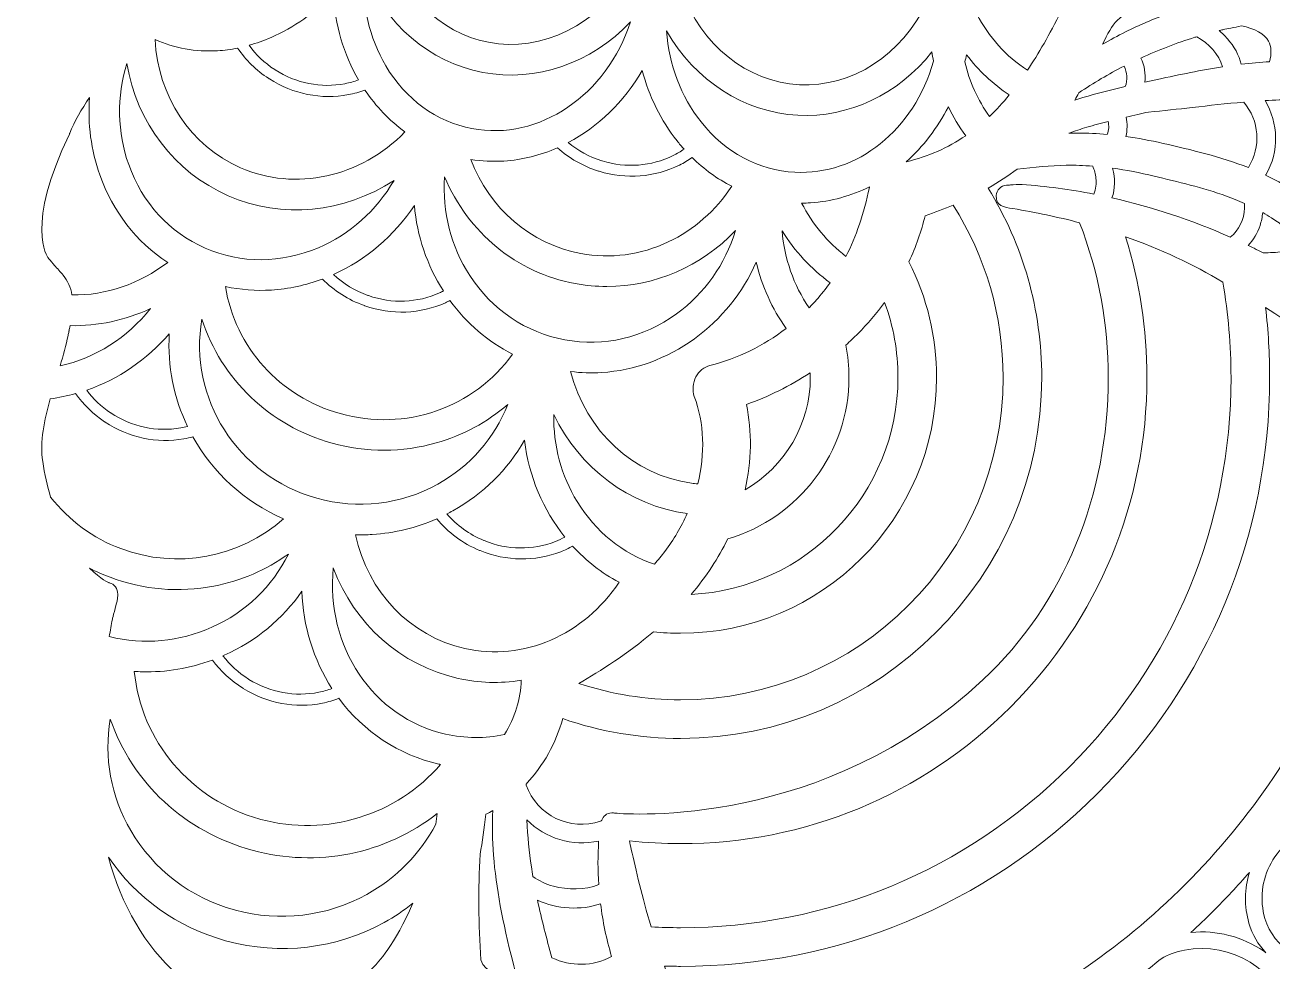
# Model space of a CAD drawing. Header units: millimetres. Extents: x -1647 to 2455, y -685 to 37.
# Drawn here: x -282.5 to -56.6, y -381.8 to -212.2 of the extents above; entities that cross this region are included whole.
import ezdxf

# ---------------------------------------------------------------- set-up
doc = ezdxf.new("R2010")
doc.units = ezdxf.units.MM
doc.header["$MEASUREMENT"] = 0
doc.layers.add('Layer 4', color=7, linetype='Continuous')

msp = doc.modelspace()

# ---------------------------------------------------------------- linework, layer by layer
at = {"layer": 'Layer 4', "lineweight": 0}
for points, knots in [([(-194.99, -201.92), (-194.95, -201.93), (-194.92, -201.93), (-194.88, -201.94), (-189.88, -203.11), (-184.75, -202.36), (-180.44, -199.83), (-179.79, -199.45), (-179.18, -199.03), (-178.59, -198.59), (-176.89, -200.2), (-175, -201.59), (-172.95, -202.72), (-178.72, -212.13), (-188.9, -217.18), (-198.58, -215.33), (-207.54, -213.62), (-214.71, -206.34), (-217.24, -196.57), (-216.5, -196.82), (-215.75, -197.04), (-215.01, -197.22), (-212.27, -197.89), (-209.47, -198.15), (-206.67, -197.97), (-205.59, -197.91), (-204.52, -197.77), (-203.47, -197.58), (-201.08, -199.66), (-198.19, -201.15), (-194.99, -201.92)], [0, 0, 0, 0, 1, 1, 1, 2, 2, 2, 3, 3, 3, 4, 4, 4, 5, 5, 5, 6, 6, 6, 7, 7, 7, 8, 8, 8, 9, 9, 9, 10, 10, 10, 10]), ([(-199.62, -220.78), (-189.97, -222.62), (-180.04, -219.14), (-172.83, -211.62), (-177.14, -224.81), (-189.33, -233.28), (-201.56, -230.95), (-208.02, -229.71), (-213.56, -225.68), (-217.17, -219.59), (-220.17, -214.53), (-221.54, -208.53), (-221.15, -202.39), (-217.22, -212.04), (-209.26, -218.94), (-199.62, -220.78)], [0, 0, 0, 0, 1, 1, 1, 2, 2, 2, 3, 3, 3, 4, 4, 4, 5, 5, 5, 5]), ([(-142.26, -223), (-151.79, -222.49), (-160.04, -215.83), (-163.67, -205.87), (-162.8, -206), (-161.93, -206.09), (-161.07, -206.14), (-159.97, -206.2), (-158.85, -206.2), (-157.75, -206.13), (-155.38, -205.98), (-153.07, -205.53), (-150.87, -204.81), (-148.76, -206.35), (-146.33, -207.47), (-143.7, -208.1), (-143.66, -208.11), (-143.62, -208.12), (-143.59, -208.13), (-138.58, -209.29), (-133.45, -208.54), (-129.14, -206.02), (-128.08, -205.39), (-127.11, -204.68), (-126.22, -203.88), (-124.07, -205.55), (-121.68, -206.96), (-119.09, -208.02), (-123.72, -217.65), (-132.72, -223.5), (-142.26, -223)], [0, 0, 0, 0, 1, 1, 1, 2, 2, 2, 3, 3, 3, 4, 4, 4, 5, 5, 5, 6, 6, 6, 7, 7, 7, 8, 8, 8, 9, 9, 9, 10, 10, 10, 10]), ([(-222.09, -222.15), (-222.89, -222.43), (-223.72, -222.66), (-224.57, -222.82), (-228.91, -223.65), (-233.4, -222.76), (-237.22, -220.31), (-237.24, -220.29), (-237.27, -220.28), (-237.3, -220.26), (-239.13, -219.07), (-240.69, -217.57), (-241.94, -215.86), (-240.6, -215.49), (-239.27, -215.02), (-237.95, -214.44), (-233.86, -212.66), (-230.02, -209.96), (-226.7, -206.56), (-226.38, -212.13), (-224.8, -217.47), (-222.09, -222.15)], [0, 0, 0, 0, 1, 1, 1, 2, 2, 2, 3, 3, 3, 4, 4, 4, 5, 5, 5, 6, 6, 6, 7, 7, 7, 7]), ([(-94.86, -209.73), (-96.97, -213.93), (-98.97, -217.42), (-100.94, -220.38), (-104.82, -217.86), (-107.97, -214.39), (-110.13, -210.21), (-109.74, -210.25), (-109.36, -210.28), (-108.97, -210.3), (-107.72, -210.37), (-106.45, -210.36), (-105.2, -210.29), (-101.01, -210.03), (-97.02, -208.96), (-93.4, -207.14), (-93.97, -207.95), (-94.46, -208.81), (-94.86, -209.73)], [0, 0, 0, 0, 1, 1, 1, 2, 2, 2, 3, 3, 3, 4, 4, 4, 5, 5, 5, 6, 6, 6, 6]), ([(-79.18, -207.83), (-79.17, -207.83), (-79.17, -207.84), (-79.16, -207.84), (-77.62, -207.82), (-76.17, -208.74), (-75.54, -210.14), (-78.13, -211.1), (-80.7, -212.2), (-83.2, -213.45), (-84.61, -214.15), (-86, -214.9), (-87.36, -215.69), (-85.45, -211.66), (-84.74, -210.72), (-79.18, -207.83)], [0, 0, 0, 0, 1, 1, 1, 2, 2, 2, 3, 3, 3, 4, 4, 4, 5, 5, 5, 5]), ([(-65.58, -213.05), (-65.1, -212.93), (-64.61, -212.84), (-64.13, -212.74), (-63.5, -212.62), (-62.86, -212.5), (-62.21, -212.33), (-59.73, -212.85), (-58.03, -213.81), (-57.3, -215.11), (-56.76, -216.07), (-56.69, -217.33), (-57.1, -218.86), (-58.75, -218.94), (-60.45, -219.09), (-62.24, -219.3), (-62.64, -217.62), (-63.51, -216.04), (-64.7, -214.7), (-65.18, -214.16), (-65.7, -213.67), (-66.25, -213.21), (-66.02, -213.16), (-65.8, -213.1), (-65.58, -213.05)], [0, 0, 0, 0, 1, 1, 1, 2, 2, 2, 3, 3, 3, 4, 4, 4, 5, 5, 5, 6, 6, 6, 7, 7, 7, 8, 8, 8, 8]), ([(-143.1, -238.87), (-149.65, -238.53), (-155.67, -235.29), (-160.06, -229.74), (-163.71, -225.13), (-165.88, -219.39), (-166.33, -213.26), (-161.14, -222.28), (-152.34, -228.02), (-142.55, -228.53), (-133.32, -229.02), (-124.4, -224.78), (-118.26, -217.08), (-118.18, -217.64), (-118.09, -218.2), (-117.98, -218.75), (-121.47, -231.2), (-131.77, -239.46), (-143.1, -238.87)], [0, 0, 0, 0, 1, 1, 1, 2, 2, 2, 3, 3, 3, 4, 4, 4, 5, 5, 5, 6, 6, 6, 6]), ([(-70.63, -214.42), (-70.51, -214.39), (-70.39, -214.35), (-70.27, -214.32), (-68.13, -215.48), (-66.26, -217.51), (-65.62, -219.77), (-69.46, -220.37), (-73.27, -221.16), (-77.41, -222.05), (-78.18, -222.21), (-78.94, -222.37), (-79.69, -222.54), (-79.51, -221.05), (-79.74, -219.54), (-80.41, -218.17), (-77.2, -216.7), (-73.91, -215.44), (-70.63, -214.42)], [0, 0, 0, 0, 1, 1, 1, 2, 2, 2, 3, 3, 3, 4, 4, 4, 5, 5, 5, 6, 6, 6, 6]), ([(-247.65, -216.85), (-246.44, -216.78), (-245.23, -216.62), (-244.02, -216.37), (-242.55, -218.53), (-240.63, -220.41), (-238.36, -221.89), (-238.33, -221.91), (-238.3, -221.93), (-238.26, -221.95), (-233.94, -224.73), (-228.86, -225.74), (-223.95, -224.81), (-222.91, -224.61), (-221.91, -224.33), (-220.95, -223.97), (-218.94, -226.97), (-216.52, -229.52), (-213.71, -231.56), (-221.71, -239.79), (-233.54, -242.4), (-243.51, -238.04), (-252.51, -234.09), (-258.45, -225.1), (-258.97, -214.82), (-255.46, -216.42), (-251.65, -217.1), (-247.65, -216.85)], [0, 0, 0, 0, 1, 1, 1, 2, 2, 2, 3, 3, 3, 4, 4, 4, 5, 5, 5, 6, 6, 6, 7, 7, 7, 8, 8, 8, 9, 9, 9, 9]), ([(-104.24, -224.85), (-105.41, -226.29), (-106.6, -227.58), (-107.83, -228.75), (-109.94, -225.8), (-111.47, -222.42), (-112.29, -218.88), (-112.19, -218.45), (-112.09, -218.01), (-112, -217.58), (-109.83, -220.42), (-107.19, -222.9), (-104.24, -224.85)], [0, 0, 0, 0, 1, 1, 1, 2, 2, 2, 3, 3, 3, 4, 4, 4, 4]), ([(-264.07, -219.14), (-262.26, -229.87), (-255.49, -238.84), (-245.73, -243.11), (-235.97, -247.39), (-224.79, -246.28), (-215.68, -240.33), (-218.87, -245.81), (-223.64, -250.08), (-229.38, -252.53), (-236.12, -255.41), (-243.4, -255.44), (-249.89, -252.6), (-256.37, -249.76), (-261.29, -244.39), (-263.74, -237.48), (-265.83, -231.6), (-265.93, -225.21), (-264.07, -219.14)], [0, 0, 0, 0, 1, 1, 1, 2, 2, 2, 3, 3, 3, 4, 4, 4, 5, 5, 5, 6, 6, 6, 6]), ([(-184.12, -233.5), (-178.72, -230.66), (-174.04, -226.14), (-170.73, -220.43), (-169.49, -225.13), (-167.33, -229.5), (-164.41, -233.18), (-164, -233.7), (-163.58, -234.19), (-163.15, -234.67), (-163.78, -235.1), (-164.43, -235.49), (-165.12, -235.83), (-169.08, -237.8), (-173.65, -238.15), (-177.98, -236.82), (-178.01, -236.81), (-178.04, -236.8), (-178.07, -236.79), (-180.32, -236.09), (-182.37, -234.96), (-184.12, -233.5)], [0, 0, 0, 0, 1, 1, 1, 2, 2, 2, 3, 3, 3, 4, 4, 4, 5, 5, 5, 6, 6, 6, 7, 7, 7, 7]), ([(-83.25, -223.34), (-85.88, -223.95), (-88.41, -224.59), (-90.92, -225.34), (-91.39, -225.48), (-91.87, -225.63), (-92.36, -225.78), (-92.12, -225.36), (-91.89, -224.93), (-91.65, -224.48), (-88.97, -222.68), (-86.22, -221.05), (-83.46, -219.63), (-82.89, -220.79), (-82.76, -222.13), (-83.25, -223.34)], [0, 0, 0, 0, 1, 1, 1, 2, 2, 2, 3, 3, 3, 4, 4, 4, 5, 5, 5, 5]), ([(-274.47, -231.96), (-274.44, -231.9), (-274.42, -231.85), (-274.4, -231.79), (-273.58, -229.63), (-272.3, -227.48), (-270.83, -225.31), (-271.19, -230.08), (-270.56, -234.86), (-268.97, -239.34), (-266.6, -246.01), (-262.37, -251.46), (-256.68, -255.19), (-261.75, -259.1), (-267.84, -261.18), (-274.02, -261.1), (-274.25, -259.72), (-274.77, -258.54), (-275.62, -257.52), (-276.14, -256.88), (-276.68, -256.28), (-277.15, -255.75), (-277.54, -255.31), (-277.91, -254.9), (-278.25, -254.49), (-278.27, -254.48), (-278.27, -254.46), (-278.28, -254.45), (-278.49, -254.18), (-282.53, -248.53), (-274.47, -231.96)], [0, 0, 0, 0, 1, 1, 1, 2, 2, 2, 3, 3, 3, 4, 4, 4, 5, 5, 5, 6, 6, 6, 7, 7, 7, 8, 8, 8, 9, 9, 9, 10, 10, 10, 10]), ([(-46.72, -225.67), (-46, -225.7), (-45.27, -225.76), (-44.55, -225.84), (-43.06, -226.29), (-41.7, -226.9), (-40.4, -227.69), (-37.97, -229.16), (-36.51, -231.31), (-36.4, -233.6), (-36.3, -235.74), (-37.39, -237.76), (-39.47, -239.31), (-41.07, -240.5), (-43.22, -241.16), (-45.5, -241.86), (-46.51, -242.18), (-47.56, -242.5), (-48.57, -242.88), (-49.23, -243.13), (-49.93, -243.33), (-50.6, -243.53), (-51.02, -243.26), (-51.44, -243.01), (-51.85, -242.77), (-52.25, -242.52), (-52.64, -242.29), (-53.02, -242.05), (-54.64, -241.03), (-56.23, -240.15), (-57.82, -239.38), (-57.81, -239.37), (-57.79, -239.35), (-57.78, -239.33), (-55.26, -235.09), (-55.52, -229.95), (-57.9, -225.89), (-57.7, -225.87), (-57.49, -225.86), (-57.28, -225.85), (-53.87, -225.68), (-50.25, -225.52), (-46.72, -225.67)], [0, 0, 0, 0, 1, 1, 1, 2, 2, 2, 3, 3, 3, 4, 4, 4, 5, 5, 5, 6, 6, 6, 7, 7, 7, 8, 8, 8, 9, 9, 9, 10, 10, 10, 11, 11, 11, 12, 12, 12, 13, 13, 13, 14, 14, 14, 14]), ([(-112.14, -232.25), (-115.38, -234.46), (-118.93, -236.01), (-122.89, -236.95), (-119.86, -234.24), (-117.26, -230.88), (-115.28, -227), (-114.4, -228.84), (-113.35, -230.6), (-112.14, -232.25)], [0, 0, 0, 0, 1, 1, 1, 2, 2, 2, 3, 3, 3, 3]), ([(-60.93, -238.03), (-65.97, -236.04), (-71.26, -234.81), (-76.39, -233.63), (-78.68, -233.1), (-80.92, -232.69), (-83.13, -232.39), (-82.85, -231.24), (-82.83, -230.03), (-83.1, -228.87), (-81.63, -228.53), (-80.25, -228.23), (-79.02, -227.97), (-76.36, -227.73), (-73.68, -227.42), (-71.09, -227.13), (-68.03, -226.78), (-64.91, -226.43), (-61.77, -226.16), (-58.93, -229.54), (-58.62, -234.19), (-60.93, -238.03)], [0, 0, 0, 0, 1, 1, 1, 2, 2, 2, 3, 3, 3, 4, 4, 4, 5, 5, 5, 6, 6, 6, 7, 7, 7, 7]), ([(-90.2, -230.71), (-88.9, -230.33), (-87.6, -229.98), (-86.34, -229.65), (-86.15, -230.44), (-86.21, -231.26), (-86.5, -232), (-88.3, -231.85), (-90.07, -231.76), (-91.8, -231.76), (-92.36, -231.76), (-92.91, -231.77), (-93.45, -231.79), (-92.37, -231.41), (-91.28, -231.03), (-90.2, -230.71)], [0, 0, 0, 0, 1, 1, 1, 2, 2, 2, 3, 3, 3, 4, 4, 4, 5, 5, 5, 5]), ([(-178.65, -238.65), (-178.61, -238.66), (-178.58, -238.67), (-178.54, -238.68), (-173.63, -240.19), (-168.46, -239.79), (-163.99, -237.57), (-163.18, -237.17), (-162.41, -236.71), (-161.69, -236.2), (-159.53, -238.32), (-157.13, -240.07), (-154.52, -241.41), (-157.4, -245.81), (-161.36, -249.28), (-166.01, -251.48), (-171.03, -253.85), (-176.5, -254.58), (-181.85, -253.59), (-190.9, -251.91), (-198.4, -245.44), (-201.78, -236.54), (-199.79, -236.85), (-197.78, -236.95), (-195.77, -236.83), (-192.42, -236.62), (-189.15, -235.79), (-186.07, -234.44), (-183.97, -236.33), (-181.45, -237.77), (-178.65, -238.65)], [0, 0, 0, 0, 1, 1, 1, 2, 2, 2, 3, 3, 3, 4, 4, 4, 5, 5, 5, 6, 6, 6, 7, 7, 7, 8, 8, 8, 9, 9, 9, 10, 10, 10, 10]), ([(-191.76, -349.68), (-188.61, -346.35), (-186.34, -342.29), (-185.13, -337.84), (-178.26, -340.22), (-171.08, -341.43), (-163.77, -341.43), (-127.7, -341.43), (-98.36, -312.09), (-98.36, -276.02), (-98.36, -263.87), (-101.72, -252.05), (-108.08, -241.74), (-106.16, -240.66), (-104.43, -239.53), (-102.83, -238.3), (-99.69, -237.94), (-96.84, -237.64), (-93.93, -237.6), (-92.36, -237.58), (-90.76, -237.64), (-89.13, -237.76), (-88.83, -238.46), (-88.62, -239.19), (-88.55, -239.98), (-88.47, -240.82), (-88.52, -241.94), (-88.92, -242.81), (-93.23, -241.97), (-97.57, -241.39), (-101.92, -241.09), (-102.66, -241.03), (-103.36, -241.1), (-104, -241.16), (-104.24, -241.18), (-104.48, -241.2), (-104.73, -241.22), (-105.74, -241.28), (-106.55, -242.09), (-106.61, -243.1), (-106.71, -244.94), (-105.2, -245.19), (-103.6, -245.45), (-99.48, -246.11), (-95.42, -246.98), (-91.51, -248.01), (-88.06, -256.92), (-86.31, -266.34), (-86.31, -276.02), (-86.31, -297.56), (-94.36, -317.01), (-108.98, -330.77), (-137.71, -357.83), (-173.57, -355.14), (-175.56, -354.97), (-175.79, -354.91), (-176.02, -354.89), (-176.25, -354.9), (-177.22, -354.97), (-177.76, -355.53), (-178.07, -356.26), (-178.13, -356.31), (-178.2, -356.37), (-178.26, -356.43), (-183.87, -358.22), (-189.71, -355.42), (-191.76, -349.87), (-191.76, -349.81), (-191.76, -349.74), (-191.76, -349.68)], [0, 0, 0, 0, 1, 1, 1, 2, 2, 2, 3, 3, 3, 4, 4, 4, 5, 5, 5, 6, 6, 6, 7, 7, 7, 8, 8, 8, 9, 9, 9, 10, 10, 10, 11, 11, 11, 12, 12, 12, 13, 13, 13, 14, 14, 14, 15, 15, 15, 16, 16, 16, 17, 17, 17, 18, 18, 18, 19, 19, 19, 20, 20, 20, 21, 21, 21, 22, 22, 22, 23, 23, 23, 23]), ([(-64.21, -250.63), (-71.25, -247.52), (-78.41, -245.14), (-85.64, -243.5), (-85.05, -241.85), (-85.07, -239.96), (-85.52, -238.14), (-83.1, -238.47), (-80.6, -238.95), (-77.99, -239.58), (-77.99, -239.58), (-76.41, -239.96), (-76.41, -239.96), (-72.04, -241.02), (-67.52, -242.11), (-63.32, -243.79), (-62.77, -244.02), (-62.22, -244.25), (-61.66, -244.5), (-61.63, -244.78), (-61.62, -245.06), (-61.62, -245.35), (-61.69, -247.42), (-62.63, -249.36), (-64.21, -250.63)], [0, 0, 0, 0, 1, 1, 1, 2, 2, 2, 3, 3, 3, 4, 4, 4, 5, 5, 5, 6, 6, 6, 7, 7, 7, 8, 8, 8, 8]), ([(-182.86, -259.04), (-180.95, -259.39), (-179.03, -259.56), (-177.13, -259.56), (-168.44, -259.56), (-160.06, -255.94), (-153.84, -249.44), (-155.7, -255.54), (-159.41, -260.81), (-164.52, -264.52), (-170.5, -268.86), (-177.68, -270.53), (-184.74, -269.22), (-191.8, -267.91), (-197.91, -263.78), (-201.94, -257.59), (-205.39, -252.3), (-206.96, -246.05), (-206.52, -239.69), (-202.27, -249.8), (-193.51, -257.07), (-182.86, -259.04)], [0, 0, 0, 0, 1, 1, 1, 2, 2, 2, 3, 3, 3, 4, 4, 4, 5, 5, 5, 6, 6, 6, 7, 7, 7, 7]), ([(-129.58, -241.64), (-130.59, -246.4), (-131.98, -250.48), (-133.82, -254.1), (-137.18, -251.54), (-139.93, -248.24), (-141.85, -244.45), (-141.32, -244.45), (-140.79, -244.43), (-140.26, -244.4), (-136.5, -244.16), (-132.88, -243.15), (-129.55, -241.49), (-129.56, -241.54), (-129.57, -241.59), (-129.58, -241.64)], [0, 0, 0, 0, 1, 1, 1, 2, 2, 2, 3, 3, 3, 4, 4, 4, 5, 5, 5, 5]), ([(-212, -244.88), (-211.51, -250.41), (-209.72, -255.71), (-206.74, -260.37), (-206.97, -260.48), (-207.19, -260.6), (-207.43, -260.71), (-211.46, -262.53), (-216.03, -262.71), (-220.31, -261.22), (-220.34, -261.21), (-220.37, -261.2), (-220.4, -261.19), (-222.77, -260.35), (-224.88, -259.04), (-226.64, -257.38), (-220.74, -254.72), (-215.64, -250.36), (-212, -244.88)], [0, 0, 0, 0, 1, 1, 1, 2, 2, 2, 3, 3, 3, 4, 4, 4, 5, 5, 5, 6, 6, 6, 6]), ([(-122.43, -255.07), (-121.13, -252.34), (-120.14, -249.54), (-119.49, -246.73), (-117.71, -246.12), (-116.02, -245.47), (-114.42, -244.81), (-108.49, -254.15), (-105.36, -264.93), (-105.36, -276.02), (-105.36, -308.23), (-131.56, -334.43), (-163.77, -334.43), (-170.07, -334.43), (-176.26, -333.43), (-182.19, -331.45), (-178.36, -329.24), (-173.4, -326.12), (-168.7, -322.12), (-167.05, -322.29), (-165.4, -322.38), (-163.77, -322.38), (-138.21, -322.38), (-117.41, -301.58), (-117.41, -276.02), (-117.41, -268.76), (-119.14, -261.53), (-122.43, -255.07)], [0, 0, 0, 0, 1, 1, 1, 2, 2, 2, 3, 3, 3, 4, 4, 4, 5, 5, 5, 6, 6, 6, 7, 7, 7, 8, 8, 8, 9, 9, 9, 9]), ([(-56.75, -247.11), (-56.03, -247.55), (-55.31, -248.09), (-54.54, -248.66), (-53.72, -249.28), (-52.88, -249.91), (-51.99, -250.45), (-51.9, -250.61), (-51.77, -250.99), (-51.76, -251.16), (-51.72, -251.57), (-51.72, -251.61), (-51.86, -252.2), (-51.86, -252.2), (-51.9, -252.29), (-51.9, -252.29), (-51.92, -252.34), (-51.94, -252.38), (-51.97, -252.43), (-52, -252.47), (-52.03, -252.5), (-52.05, -252.53), (-52.05, -252.53), (-52.08, -252.56), (-52.08, -252.56), (-52.09, -252.58), (-52.1, -252.59), (-52.11, -252.6), (-52.12, -252.61), (-52.31, -252.77), (-52.92, -252.95), (-53.45, -253.11), (-54.06, -253.19), (-54.75, -253.26), (-55.87, -253.39), (-57.06, -253.45), (-58.27, -253.46), (-58.27, -253.46), (-58.36, -253.41), (-58.36, -253.41), (-58.87, -253.15), (-59.38, -252.89), (-59.89, -252.64), (-60.25, -252.47), (-60.61, -252.3), (-60.97, -252.12), (-60.02, -251.11), (-59.28, -249.9), (-58.82, -248.49), (-58.57, -247.75), (-58.42, -246.97), (-58.34, -246.18), (-57.8, -246.48), (-57.27, -246.79), (-56.75, -247.11)], [0, 0, 0, 0, 1, 1, 1, 2, 2, 2, 3, 3, 3, 4, 4, 4, 5, 5, 5, 6, 6, 6, 7, 7, 7, 8, 8, 8, 9, 9, 9, 10, 10, 10, 11, 11, 11, 12, 12, 12, 13, 13, 13, 14, 14, 14, 15, 15, 15, 16, 16, 16, 17, 17, 17, 18, 18, 18, 18]), ([(-172.7, -361.53), (-172.84, -360.94), (-172.95, -360.43), (-173.06, -359.97), (-169.97, -360.31), (-166.85, -360.48), (-163.77, -360.48), (-141.21, -360.48), (-120, -351.7), (-104.05, -335.74), (-88.09, -319.79), (-79.31, -298.58), (-79.31, -276.02), (-79.31, -267.31), (-80.62, -258.75), (-83.2, -250.55), (-76.84, -252.78), (-70.92, -255.54), (-65.57, -258.78), (-64.58, -264.45), (-64.08, -270.25), (-64.08, -276.02), (-64.08, -302.65), (-74.45, -327.68), (-93.28, -346.51), (-112.11, -365.34), (-137.14, -375.71), (-163.77, -375.71), (-165.53, -375.71), (-167.32, -375.66), (-169.11, -375.56), (-170.76, -370.1), (-171.88, -365.17), (-172.7, -361.53)], [0, 0, 0, 0, 1, 1, 1, 2, 2, 2, 3, 3, 3, 4, 4, 4, 5, 5, 5, 6, 6, 6, 7, 7, 7, 8, 8, 8, 9, 9, 9, 10, 10, 10, 11, 11, 11, 11]), ([(-136.7, -258.88), (-137.48, -259.97), (-138.32, -261.03), (-139.2, -262.02), (-139.61, -262.49), (-140.05, -262.96), (-140.49, -263.42), (-143.32, -259.27), (-144.98, -254.52), (-145.38, -249.49), (-143.11, -253.15), (-140.16, -256.34), (-136.7, -258.88)], [0, 0, 0, 0, 1, 1, 1, 2, 2, 2, 3, 3, 3, 4, 4, 4, 4]), ([(-144.66, -267.15), (-148.75, -270.32), (-153.39, -272.58), (-158.45, -273.86), (-159.53, -274.14), (-160.44, -274.87), (-161, -275.93), (-161.58, -277.04), (-161.69, -278.36), (-161.29, -279.46), (-159.5, -284.36), (-159.29, -289.82), (-160.68, -295.31), (-161.06, -295.28), (-161.43, -295.24), (-161.78, -295.19), (-172.27, -293.8), (-180.93, -285.75), (-183.71, -274.97), (-181.82, -275.2), (-179.93, -275.25), (-178.08, -275.14), (-172.1, -274.77), (-166.28, -272.65), (-161.26, -269.01), (-156.36, -265.45), (-152.54, -260.72), (-150.07, -255.18), (-149.05, -259.48), (-147.21, -263.55), (-144.66, -267.15)], [0, 0, 0, 0, 1, 1, 1, 2, 2, 2, 3, 3, 3, 4, 4, 4, 5, 5, 5, 6, 6, 6, 7, 7, 7, 8, 8, 8, 9, 9, 9, 10, 10, 10, 10]), ([(-221.05, -263.02), (-221.02, -263.03), (-220.98, -263.05), (-220.95, -263.06), (-216.09, -264.75), (-210.91, -264.55), (-206.36, -262.49), (-206.09, -262.36), (-205.83, -262.23), (-205.56, -262.09), (-202.54, -266.23), (-198.66, -269.56), (-194.2, -271.82), (-201.21, -281.57), (-213.61, -285.89), (-225.42, -282.59), (-236.39, -279.53), (-244.42, -270.58), (-246.23, -259.57), (-243.48, -260.16), (-240.69, -260.37), (-237.9, -260.2), (-234.76, -260), (-231.66, -259.33), (-228.65, -258.21), (-226.56, -260.33), (-223.97, -261.99), (-221.05, -263.02)], [0, 0, 0, 0, 1, 1, 1, 2, 2, 2, 3, 3, 3, 4, 4, 4, 5, 5, 5, 6, 6, 6, 7, 7, 7, 8, 8, 8, 9, 9, 9, 9]), ([(-276.17, -273.95), (-275.59, -272.01), (-275.08, -270.21), (-274.73, -268.45), (-274.67, -268.19), (-274.62, -267.93), (-274.56, -267.67), (-274.56, -267.67), (-274.55, -267.6), (-274.55, -267.6), (-274.49, -267.31), (-274.42, -266.99), (-274.35, -266.65), (-269.34, -266.75), (-264.39, -265.7), (-259.8, -263.56), (-263.98, -268.83), (-269.75, -272.51), (-276.17, -273.95)], [0, 0, 0, 0, 1, 1, 1, 2, 2, 2, 3, 3, 3, 4, 4, 4, 5, 5, 5, 6, 6, 6, 6]), ([(-154.37, -405.5), (-156.44, -402.28), (-158.45, -399.09), (-160.34, -396.01), (-162.68, -392.22), (-164.82, -387.73), (-166.72, -382.66), (-165.71, -382.69), (-164.73, -382.71), (-163.77, -382.71), (-135.27, -382.71), (-108.48, -371.61), (-88.33, -351.46), (-68.18, -331.31), (-57.08, -304.52), (-57.08, -276.02), (-57.08, -271.81), (-57.33, -267.56), (-57.83, -263.35), (-48.71, -269.09), (-41.22, -275.1), (-37.51, -278.08), (-36.67, -278.76), (-36, -279.29), (-35.55, -279.63), (-35.17, -279.92), (-34.78, -280.21), (-34.38, -280.5), (-34.91, -296.45), (-38.32, -311.94), (-44.5, -326.56), (-51.04, -342.02), (-60.41, -355.91), (-72.33, -367.84), (-84.26, -379.76), (-98.15, -389.13), (-113.61, -395.67), (-126.58, -401.15), (-140.29, -404.46), (-154.37, -405.5)], [0, 0, 0, 0, 1, 1, 1, 2, 2, 2, 3, 3, 3, 4, 4, 4, 5, 5, 5, 6, 6, 6, 7, 7, 7, 8, 8, 8, 9, 9, 9, 10, 10, 10, 11, 11, 11, 12, 12, 12, 13, 13, 13, 13]), ([(-161.87, -315.34), (-160.5, -313.72), (-159.24, -312.05), (-158.13, -310.36), (-157.05, -308.73), (-156.08, -307.02), (-155.23, -305.28), (-142.29, -301.5), (-133.28, -289.53), (-133.28, -276.02), (-133.28, -274.08), (-133.48, -272.12), (-133.86, -270.18), (-133.09, -269.49), (-132.36, -268.8), (-131.69, -268.12), (-129.92, -266.33), (-128.29, -264.42), (-126.83, -262.43), (-125.22, -266.77), (-124.41, -271.34), (-124.41, -276.02), (-124.41, -297.09), (-141.05, -314.34), (-161.87, -315.34)], [0, 0, 0, 0, 1, 1, 1, 2, 2, 2, 3, 3, 3, 4, 4, 4, 5, 5, 5, 6, 6, 6, 7, 7, 7, 8, 8, 8, 8]), ([(-226.91, -287.93), (-220.71, -289.66), (-214.18, -289.65), (-208.02, -287.88), (-203.22, -286.51), (-198.82, -284.14), (-195.09, -280.94), (-197.48, -287.05), (-201.89, -292.1), (-207.75, -295.35), (-214.46, -299.08), (-222.25, -299.99), (-229.69, -297.91), (-244.09, -293.88), (-252.95, -279.72), (-250.49, -265.48), (-246.96, -276.35), (-238.22, -284.78), (-226.91, -287.93)], [0, 0, 0, 0, 1, 1, 1, 2, 2, 2, 3, 3, 3, 4, 4, 4, 5, 5, 5, 6, 6, 6, 6]), ([(-256.38, -268.11), (-256.75, -273.99), (-255.56, -279.75), (-253.09, -284.9), (-253.5, -285), (-253.91, -285.09), (-254.32, -285.17), (-258.68, -285.94), (-263.16, -284.99), (-266.94, -282.49), (-266.96, -282.48), (-266.99, -282.46), (-267.02, -282.44), (-268.71, -281.31), (-270.17, -279.92), (-271.35, -278.34), (-265.62, -276.35), (-260.44, -272.84), (-256.38, -268.11)], [0, 0, 0, 0, 1, 1, 1, 2, 2, 2, 3, 3, 3, 4, 4, 4, 5, 5, 5, 6, 6, 6, 6]), ([(-151.86, -280.93), (-147.85, -279.53), (-143.97, -277.6), (-140.3, -275.17), (-140.29, -275.46), (-140.28, -275.74), (-140.28, -276.02), (-140.28, -284.45), (-144.85, -292.22), (-152.09, -296.38), (-150.9, -291.15), (-150.82, -285.87), (-151.86, -280.93)], [0, 0, 0, 0, 1, 1, 1, 2, 2, 2, 3, 3, 3, 4, 4, 4, 4]), ([(-277.88, -297.71), (-278.48, -295.7), (-278.96, -293.53), (-279.32, -291.28), (-279.89, -287.7), (-279.03, -283.72), (-277.95, -279.9), (-276.39, -279.7), (-274.85, -279.38), (-273.35, -278.97), (-271.95, -280.94), (-270.18, -282.67), (-268.1, -284.06), (-268.07, -284.08), (-268.04, -284.1), (-268.01, -284.12), (-263.72, -286.95), (-258.65, -288.03), (-253.73, -287.16), (-253.18, -287.06), (-252.64, -286.94), (-252.11, -286.79), (-248.51, -293.23), (-242.84, -298.54), (-235.71, -301.64), (-243.63, -308.72), (-255.03, -310.85), (-265.17, -307.04), (-270.19, -305.16), (-274.58, -301.93), (-277.88, -297.71)], [0, 0, 0, 0, 1, 1, 1, 2, 2, 2, 3, 3, 3, 4, 4, 4, 5, 5, 5, 6, 6, 6, 7, 7, 7, 8, 8, 8, 9, 9, 9, 10, 10, 10, 10]), ([(-182.51, -298.52), (-185.38, -293.83), (-186.84, -288.33), (-186.76, -282.74), (-182.06, -292.53), (-173.1, -299.26), (-162.57, -300.68), (-163.64, -303.08), (-165.01, -305.39), (-166.64, -307.56), (-167.21, -308.32), (-167.82, -309.08), (-168.5, -309.87), (-174.25, -307.95), (-179.2, -303.94), (-182.51, -298.52)], [0, 0, 0, 0, 1, 1, 1, 2, 2, 2, 3, 3, 3, 4, 4, 4, 5, 5, 5, 5]), ([(-184.73, -304.96), (-185.28, -305.25), (-185.85, -305.53), (-186.45, -305.76), (-190.57, -307.37), (-195.15, -307.31), (-199.34, -305.6), (-199.37, -305.59), (-199.4, -305.58), (-199.43, -305.56), (-202.05, -304.48), (-204.31, -302.82), (-206.09, -300.75), (-205.74, -300.57), (-205.4, -300.39), (-205.05, -300.2), (-199.54, -297.14), (-195.11, -292.76), (-192.06, -287.42), (-191.27, -293.94), (-188.68, -300.04), (-184.73, -304.96)], [0, 0, 0, 0, 1, 1, 1, 2, 2, 2, 3, 3, 3, 4, 4, 4, 5, 5, 5, 6, 6, 6, 7, 7, 7, 7]), ([(-200.18, -307.36), (-200.14, -307.37), (-200.11, -307.39), (-200.08, -307.4), (-195.32, -309.34), (-190.13, -309.41), (-185.48, -307.6), (-184.73, -307.3), (-184.02, -306.96), (-183.33, -306.59), (-180.92, -309.22), (-178.09, -311.45), (-174.93, -313.13), (-181.2, -322.69), (-192.29, -327.5), (-202.87, -325.13), (-212.75, -322.93), (-220.41, -314.91), (-222.68, -304.53), (-221.66, -304.56), (-220.64, -304.54), (-219.63, -304.48), (-215.57, -304.23), (-211.66, -303.27), (-207.95, -301.64), (-205.91, -304.11), (-203.26, -306.08), (-200.18, -307.36)], [0, 0, 0, 0, 1, 1, 1, 2, 2, 2, 3, 3, 3, 4, 4, 4, 5, 5, 5, 6, 6, 6, 7, 7, 7, 8, 8, 8, 9, 9, 9, 9]), ([(-6.61, -480.19), (-7.36, -479.55), (-8.04, -478.97), (-8.7, -478.37), (-9.35, -477.79), (-43.06, -449.84), (-43.06, -449.84), (-43.06, -449.84), (-16.4, -479.34), (-14.56, -481.3), (-18.2, -483.99), (-22.27, -485.63), (-27.28, -486.42), (-34.62, -487.58), (-41.67, -486.19), (-49.13, -484.72), (-49.13, -484.72), (-49.31, -485.66), (-49.31, -485.66), (-49.31, -485.66), (-49.31, -485.66), (-49.31, -485.66), (-49.31, -485.66), (-49.17, -484.71), (-49.17, -484.71), (-50.98, -484.36), (-52.86, -483.99), (-54.73, -483.66), (-62.9, -482.23), (-69.55, -478.26), (-75.65, -471.15), (-78.85, -467.42), (-84.06, -461.8), (-88.83, -456.74), (-87.79, -456.88), (-86.73, -456.95), (-85.66, -456.95), (-85.27, -456.95), (-84.87, -456.94), (-84.48, -456.92), (-79.17, -456.67), (-74.28, -454.37), (-70.7, -450.44), (-67.12, -446.5), (-65.29, -441.42), (-65.54, -436.11), (-65.61, -434.71), (-65.86, -433.34), (-66.26, -432.03), (-62.29, -434.7), (-57.56, -436.21), (-52.62, -436.21), (-50.76, -436.21), (-48.88, -436), (-47, -435.55), (-41.83, -434.33), (-37.44, -431.18), (-34.64, -426.66), (-31.85, -422.14), (-30.98, -416.8), (-32.2, -411.63), (-32.88, -408.72), (-34.32, -406.12), (-36.35, -404.04), (-33.38, -405.27), (-30.17, -405.91), (-26.93, -405.91), (-22.93, -405.91), (-18.88, -404.93), (-15.13, -402.86), (-10.48, -400.29), (-7.11, -396.07), (-5.64, -390.96), (-4.16, -385.86), (-4.77, -380.48), (-7.34, -375.83), (-8.28, -374.11), (-9.51, -372.62), (-10.95, -371.37), (-9.44, -371.66), (-7.91, -371.81), (-6.38, -371.81), (-1.21, -371.81), (3.99, -370.18), (8.41, -366.83), (17.15, -360.19), (18.85, -347.68), (12.21, -338.95), (11.13, -337.52), (9.85, -336.33), (8.45, -335.38), (14.31, -334.83), (19.99, -332.2), (24.25, -327.52), (27.84, -323.6), (29.68, -318.51), (29.44, -313.21), (29.22, -308.44), (27.35, -304.02), (24.14, -300.57), (35.05, -302.82), (48.02, -305.83), (62.75, -310.31), (66.4, -314.53), (69.44, -319.38), (71.56, -324.36), (72.78, -327.2), (73.74, -330.16), (74.41, -333.16), (74.71, -334.45), (74.96, -335.87), (75.17, -337.46), (67.17, -333.63), (44.62, -326.56), (44.62, -326.56), (44.62, -326.56), (54.27, -332.75), (59.35, -335.52), (64.22, -338.17), (72.35, -342.59), (78.49, -346.3), (81.25, -349.75), (85.86, -356.47), (86.69, -363.62), (87.18, -367.89), (85.49, -372.33), (82.26, -375.4), (75.38, -369.73), (67.39, -363.33), (64.31, -360.87), (63.49, -360.21), (62.9, -359.74), (62.82, -359.67), (58.54, -356.06), (33.37, -340.61), (33.37, -340.61), (33.37, -340.61), (65.45, -370.63), (70.8, -374.96), (78.86, -381.47), (81.93, -389.34), (80.45, -399.73), (79.34, -398.55), (78.19, -397.41), (77.13, -396.19), (58.8, -375.14), (28.96, -355.53), (28.96, -355.53), (28.96, -355.53), (60.59, -387.79), (71.43, -399.58), (72.61, -400.86), (73.79, -402.14), (74.97, -403.42), (75.65, -404.16), (76.34, -404.94), (77, -405.71), (78.29, -407.19), (79.62, -408.72), (81.11, -410.1), (83.01, -411.88), (83.77, -413.9), (83.5, -416.46), (83.42, -417.2), (83.34, -417.94), (83.27, -418.7), (82.96, -421.84), (82.64, -425.09), (81.81, -428.05), (81.26, -429.98), (79.91, -432.15), (78, -434.15), (76.06, -436.19), (75.08, -436.61), (74.6, -436.58), (73.91, -436.56), (72.53, -435.73), (71.07, -433.95), (65.6, -427.26), (23.72, -391.38), (23.72, -391.38), (23.72, -391.38), (34.66, -403.23), (36.8, -405.47), (43.84, -412.88), (62.54, -432.55), (71.45, -444.04), (73.62, -446.85), (73.61, -448.64), (71.4, -451.42), (68.16, -455.5), (63.68, -458.24), (58.08, -459.57), (56.04, -460.05), (54.4, -459.57), (52.6, -457.97), (48.18, -454.02), (4.05, -421.17), (4.05, -421.17), (4.05, -421.17), (20.72, -436.47), (21.23, -437.08), (21.92, -437.92), (38.21, -452.81), (44.99, -458.68), (46.47, -459.97), (46.37, -460.46), (45.7, -461.55), (45.42, -461.98), (45.2, -462.42), (44.99, -462.84), (44.71, -463.4), (44.44, -463.93), (44.13, -464.27), (32.13, -477.54), (18.83, -483.74), (3.44, -483.21), (-0.48, -483.07), (-3.76, -482.08), (-6.61, -480.19)], [0, 0, 0, 0, 1, 1, 1, 2, 2, 2, 3, 3, 3, 4, 4, 4, 5, 5, 5, 6, 6, 6, 7, 7, 7, 8, 8, 8, 9, 9, 9, 10, 10, 10, 11, 11, 11, 12, 12, 12, 13, 13, 13, 14, 14, 14, 15, 15, 15, 16, 16, 16, 17, 17, 17, 18, 18, 18, 19, 19, 19, 20, 20, 20, 21, 21, 21, 22, 22, 22, 23, 23, 23, 24, 24, 24, 25, 25, 25, 26, 26, 26, 27, 27, 27, 28, 28, 28, 29, 29, 29, 30, 30, 30, 31, 31, 31, 32, 32, 32, 33, 33, 33, 34, 34, 34, 35, 35, 35, 36, 36, 36, 37, 37, 37, 38, 38, 38, 39, 39, 39, 40, 40, 40, 41, 41, 41, 42, 42, 42, 43, 43, 43, 44, 44, 44, 45, 45, 45, 46, 46, 46, 47, 47, 47, 48, 48, 48, 49, 49, 49, 50, 50, 50, 51, 51, 51, 52, 52, 52, 53, 53, 53, 54, 54, 54, 55, 55, 55, 56, 56, 56, 57, 57, 57, 58, 58, 58, 59, 59, 59, 60, 60, 60, 61, 61, 61, 62, 62, 62, 63, 63, 63, 64, 64, 64, 65, 65, 65, 66, 66, 66, 67, 67, 67, 68, 68, 68, 69, 69, 69, 70, 70, 70, 71, 71, 71, 72, 72, 72, 73, 73, 73, 73]), ([(-270.82, -310.59), (-269.62, -311.21), (-268.38, -311.76), (-267.12, -312.23), (-261.1, -314.5), (-254.59, -315.05), (-248.3, -313.83), (-243.4, -312.88), (-238.81, -310.9), (-234.81, -308.03), (-237.73, -313.91), (-242.56, -318.56), (-248.68, -321.29), (-254.58, -323.92), (-260.98, -324.51), (-267.25, -322.99), (-267.08, -321.88), (-266.91, -320.84), (-266.7, -319.84), (-266.66, -319.61), (-266.06, -317.34), (-265.85, -316.53), (-265.82, -316.41), (-265.8, -316.29), (-265.79, -316.17), (-265.79, -316.17), (-265.73, -315.31), (-265.73, -315.31), (-265.66, -314.34), (-266.34, -313.44), (-267.27, -313.23), (-267.29, -313.22), (-268.78, -312.65), (-270.82, -310.59)], [0, 0, 0, 0, 1, 1, 1, 2, 2, 2, 3, 3, 3, 4, 4, 4, 5, 5, 5, 6, 6, 6, 7, 7, 7, 8, 8, 8, 9, 9, 9, 10, 10, 10, 11, 11, 11, 11]), ([(-206.33, -340.65), (-219.56, -337.71), (-228.13, -324.62), (-226.68, -310.55), (-222.84, -320.73), (-214.48, -328.23), (-204.08, -330.55), (-200.32, -331.39), (-196.48, -331.5), (-192.65, -330.9), (-192.72, -334.27), (-193.78, -337.72), (-195.68, -340.7), (-199.22, -341.46), (-202.8, -341.44), (-206.33, -340.65)], [0, 0, 0, 0, 1, 1, 1, 2, 2, 2, 3, 3, 3, 4, 4, 4, 5, 5, 5, 5]), ([(-226.92, -332.38), (-227.68, -332.66), (-228.47, -332.89), (-229.28, -333.05), (-233.62, -333.94), (-238.12, -333.11), (-241.96, -330.72), (-241.99, -330.7), (-242.02, -330.68), (-242.04, -330.66), (-243.85, -329.53), (-245.4, -328.1), (-246.66, -326.46), (-246.58, -326.42), (-246.5, -326.39), (-246.42, -326.35), (-240.66, -323.79), (-235.86, -319.81), (-232.36, -314.75), (-232.16, -321.05), (-230.28, -327.17), (-226.92, -332.38)], [0, 0, 0, 0, 1, 1, 1, 2, 2, 2, 3, 3, 3, 4, 4, 4, 5, 5, 5, 6, 6, 6, 7, 7, 7, 7]), ([(-243.08, -332.31), (-243.05, -332.33), (-243.02, -332.35), (-242.99, -332.37), (-238.63, -335.09), (-233.53, -336.03), (-228.64, -335.03), (-227.61, -334.82), (-226.63, -334.52), (-225.68, -334.16), (-221.17, -340.24), (-214.77, -344.45), (-207.54, -346.07), (-207.45, -346.08), (-207.36, -346.1), (-207.27, -346.12), (-215.07, -355.31), (-227.92, -359.3), (-239.79, -356.09), (-239.79, -356.09), (-239.96, -356.04), (-239.96, -356.04), (-252.53, -352.56), (-261.54, -341.89), (-262.72, -329.28), (-262.25, -329.32), (-261.78, -329.34), (-261.32, -329.35), (-256.94, -329.46), (-252.66, -328.74), (-248.56, -327.23), (-247.1, -329.21), (-245.25, -330.94), (-243.08, -332.31)], [0, 0, 0, 0, 1, 1, 1, 2, 2, 2, 3, 3, 3, 4, 4, 4, 5, 5, 5, 6, 6, 6, 7, 7, 7, 8, 8, 8, 9, 9, 9, 10, 10, 10, 11, 11, 11, 11]), ([(-267.07, -337.92), (-263.13, -349.43), (-253.57, -358.37), (-241.35, -361.68), (-229.56, -364.87), (-217.23, -362.38), (-207.84, -355.02), (-207.93, -355.67), (-208.03, -356.32), (-208.13, -356.97), (-210.92, -362.32), (-215.23, -366.72), (-220.62, -369.69), (-227.9, -373.7), (-236.36, -374.71), (-244.42, -372.52), (-244.42, -372.52), (-244.6, -372.48), (-244.6, -372.48), (-252.58, -370.27), (-259.25, -365.16), (-263.36, -358.11), (-266.97, -351.91), (-268.26, -344.85), (-267.07, -337.92)], [0, 0, 0, 0, 1, 1, 1, 2, 2, 2, 3, 3, 3, 4, 4, 4, 5, 5, 5, 6, 6, 6, 7, 7, 7, 8, 8, 8, 8]), ([(-200.09, -362.4), (-199.69, -360.14), (-199.34, -357.77), (-199.03, -355.16), (-198.62, -354.95), (-198.21, -354.72), (-197.8, -354.48), (-197.93, -357.07), (-197.88, -359.75), (-197.66, -362.6), (-197.19, -368.42), (-196.06, -374.61), (-194.1, -382.09), (-193.93, -382.77), (-193.75, -383.45), (-193.56, -384.13), (-196.18, -384.42), (-199.24, -384.09), (-199.95, -381.5), (-200.38, -375.08), (-200.42, -368.69), (-200.09, -362.4)], [0, 0, 0, 0, 1, 1, 1, 2, 2, 2, 3, 3, 3, 4, 4, 4, 5, 5, 5, 6, 6, 6, 7, 7, 7, 7]), ([(-178.62, -360.01), (-178.78, -362.65), (-178.78, -365.27), (-178.61, -367.88), (-181.11, -368.98), (-184.23, -368.83), (-186.8, -368.18), (-188.18, -367.84), (-189.45, -367.24), (-190.51, -366.41), (-190.61, -365.84), (-190.7, -365.28), (-190.79, -364.71), (-191.21, -361.99), (-191.49, -359.13), (-191.63, -356.2), (-188.29, -359.53), (-183.38, -361.07), (-178.62, -360.01)], [0, 0, 0, 0, 1, 1, 1, 2, 2, 2, 3, 3, 3, 4, 4, 4, 5, 5, 5, 6, 6, 6, 6]), ([(-56.81, -363.99), (-55.1, -360.9), (-52.29, -358.67), (-48.9, -357.69), (-41.86, -355.66), (-34.56, -358.44), (-30.51, -364.07), (-32.42, -366.97), (-34.43, -369.81), (-36.54, -372.59), (-36.6, -371.87), (-36.72, -371.16), (-36.93, -370.45), (-37.6, -368.13), (-39.13, -366.21), (-41.24, -365.04), (-43.35, -363.87), (-45.79, -363.6), (-48.11, -364.26), (-50.04, -364.82), (-51.64, -366.09), (-52.62, -367.85), (-53.59, -369.61), (-53.82, -371.64), (-53.26, -373.58), (-52.8, -375.2), (-51.72, -376.54), (-50.25, -377.36), (-48.77, -378.18), (-47.06, -378.37), (-45.44, -377.91), (-44.64, -377.68), (-44.18, -376.85), (-44.41, -376.05), (-44.64, -375.25), (-45.47, -374.79), (-46.27, -375.02), (-47.12, -375.27), (-48.02, -375.17), (-48.79, -374.74), (-49.57, -374.31), (-50.13, -373.6), (-50.38, -372.75), (-50.71, -371.58), (-50.58, -370.36), (-49.99, -369.31), (-49.4, -368.25), (-48.44, -367.48), (-47.28, -367.15), (-44.08, -366.23), (-40.73, -368.08), (-39.81, -371.28), (-38.61, -375.46), (-41.04, -379.87), (-45.23, -381.07), (-50.68, -382.64), (-56.38, -379.49), (-57.94, -374.04), (-58.92, -370.66), (-58.52, -367.08), (-56.81, -363.99)], [0, 0, 0, 0, 1, 1, 1, 2, 2, 2, 3, 3, 3, 4, 4, 4, 5, 5, 5, 6, 6, 6, 7, 7, 7, 8, 8, 8, 9, 9, 9, 10, 10, 10, 11, 11, 11, 12, 12, 12, 13, 13, 13, 14, 14, 14, 15, 15, 15, 16, 16, 16, 17, 17, 17, 18, 18, 18, 19, 19, 19, 20, 20, 20, 20]), ([(-247.46, -389.05), (-247.57, -388.98), (-247.77, -388.84), (-247.94, -388.72), (-248.59, -388.29), (-249.03, -387.99), (-249.32, -387.83), (-249.38, -387.8), (-249.45, -387.77), (-249.51, -387.75), (-251.28, -387.02), (-252.84, -385.98), (-254.14, -384.66), (-254.38, -384.42), (-254.67, -384.24), (-254.99, -384.15), (-260.71, -379.13), (-265.09, -371.63), (-267.41, -362.91), (-262.43, -370.29), (-254.98, -375.63), (-246.19, -378.06), (-246.19, -378.06), (-245.98, -378.12), (-245.98, -378.12), (-236.29, -380.74), (-226.15, -379.55), (-217.44, -374.74), (-215.61, -373.73), (-213.87, -372.58), (-212.25, -371.29), (-215.44, -378.72), (-218.97, -382.42), (-219.13, -382.59), (-227.28, -390.63), (-238.39, -393.16), (-247.46, -389.05)], [0, 0, 0, 0, 1, 1, 1, 2, 2, 2, 3, 3, 3, 4, 4, 4, 5, 5, 5, 6, 6, 6, 7, 7, 7, 8, 8, 8, 9, 9, 9, 10, 10, 10, 11, 11, 11, 12, 12, 12, 12]), ([(-60.83, -374.87), (-60.23, -376.95), (-59.17, -378.76), (-57.78, -380.24), (-57.91, -380.15), (-58.03, -380.06), (-58.15, -379.98), (-62.05, -377.29), (-66.67, -376.11), (-71.33, -376.57), (-70, -375.34), (-68.68, -374.08), (-67.38, -372.79), (-65.09, -370.49), (-62.88, -368.12), (-60.76, -365.69), (-61.67, -368.65), (-61.71, -371.82), (-60.83, -374.87)], [0, 0, 0, 0, 1, 1, 1, 2, 2, 2, 3, 3, 3, 4, 4, 4, 5, 5, 5, 6, 6, 6, 6]), ([(-178.27, -371.38), (-177.87, -374.56), (-177.21, -377.74), (-176.29, -380.91), (-179.63, -382.75), (-183.69, -382.8), (-187.07, -381.14), (-188.06, -377.69), (-188.95, -374.22), (-189.69, -370.74), (-186.13, -372.33), (-181.83, -372.61), (-178.27, -371.38)], [0, 0, 0, 0, 1, 1, 1, 2, 2, 2, 3, 3, 3, 4, 4, 4, 4]), ([(-76.76, -381.34), (-75.46, -380.58), (-74.02, -380.04), (-72.5, -379.76), (-63.99, -378.18), (-55.77, -383.31), (-53.28, -391.39), (-56.22, -394.22), (-59.24, -396.92), (-62.36, -399.5), (-61.66, -397.68), (-61.44, -395.66), (-61.82, -393.62), (-62.26, -391.24), (-63.6, -389.18), (-65.58, -387.82), (-67.57, -386.45), (-69.98, -385.94), (-72.35, -386.38), (-74.33, -386.74), (-76.04, -387.86), (-77.18, -389.52), (-78.32, -391.17), (-78.75, -393.17), (-78.38, -395.15), (-78.07, -396.81), (-77.14, -398.25), (-75.74, -399.21), (-74.35, -400.17), (-72.67, -400.52), (-71.01, -400.22), (-70.2, -400.06), (-69.66, -399.29), (-69.81, -398.47), (-69.96, -397.65), (-70.74, -397.11), (-71.56, -397.27), (-72.43, -397.43), (-73.31, -397.24), (-74.04, -396.74), (-74.78, -396.23), (-75.27, -395.48), (-75.43, -394.6), (-75.65, -393.41), (-75.39, -392.21), (-74.71, -391.21), (-74.02, -390.22), (-72.99, -389.55), (-71.8, -389.33), (-68.53, -388.72), (-65.38, -390.89), (-64.77, -394.16), (-63.98, -398.45), (-66.82, -402.59), (-71.11, -403.39), (-76.68, -404.42), (-82.05, -400.73), (-83.08, -395.16), (-83.73, -391.69), (-82.98, -388.18), (-80.98, -385.27), (-80.63, -384.76), (-80.25, -384.28), (-79.84, -383.83), (-78.8, -383.01), (-77.77, -382.18), (-76.76, -381.34)], [0, 0, 0, 0, 1, 1, 1, 2, 2, 2, 3, 3, 3, 4, 4, 4, 5, 5, 5, 6, 6, 6, 7, 7, 7, 8, 8, 8, 9, 9, 9, 10, 10, 10, 11, 11, 11, 12, 12, 12, 13, 13, 13, 14, 14, 14, 15, 15, 15, 16, 16, 16, 17, 17, 17, 18, 18, 18, 19, 19, 19, 20, 20, 20, 21, 21, 21, 22, 22, 22, 22])]:
    msp.add_open_spline(points, degree=3, knots=knots, dxfattribs=at)

doc.saveas('drawing.dxf')
